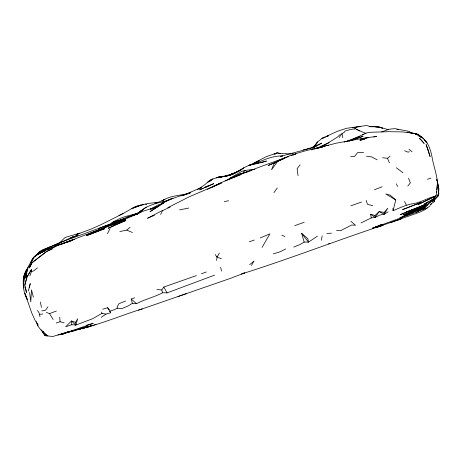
<?xml version="1.0" encoding="UTF-8"?>
<svg xmlns="http://www.w3.org/2000/svg" width="462" height="462" viewBox="0 0 462 462"><rect width="100%" height="100%" fill="white"/><g stroke="black" fill="none" stroke-linecap="round" stroke-linejoin="round"><path stroke-width="0.69" d="M23.828 288.04L23.585 282.669M23.637 280.619L23.666 279.25L23.77 280.682M438.461 195.062L438.9 188.866L436.861 179.458M371.252 217.897L370.576 214.212L375.075 217.538L375.029 215.511L379.129 211.642L384.188 214.172L384.251 212.353L387.791 208.206L384.188 214.172L379.758 215.049L375.075 217.538L371.252 217.897L361.018 222.938M436.798 189.807L437.404 183.714L436.405 195.599L417.891 204.666L435.36 196.188C427.679 197.713 421.153 202.529 413.351 203.609C406.179 204.77 399.665 207.854 393.075 210.73L392.891 208.46M23.81 285.88C23.008 282.057 22.944 277.818 24.798 274.284M23.187 281.774L23.729 276.703M428.921 202.962L434.73 199.907L437.901 196.333L438.068 195.068M438.322 193.168L438.582 191.268L438.813 193.786L437.901 196.333M216.505 260.481L217.036 257.577L215.35 254.522M321.35 240.24L322.164 235.891M27.98 268.231C23.626 273.215 22.944 280.163 23.447 286.504L24.243 277.749L26.357 270.432L28.292 267.013L32.034 262.722L46.489 251.565L56.941 245.836L125.393 219.514L116.233 223.296M393.075 210.73L395.761 199.942L390.205 195.183L385.764 193.953L395.761 199.942M436.336 192.458L436.659 191.158M29.193 287.751L30.278 283.57L28.326 291.031M25.277 287.029L26.467 292.498L24.838 284.99L26.992 276.986L31.387 269.606L31.428 271.662L29.903 275.86M24.838 284.99L26.992 276.986L31.387 269.606M23.799 282.201L23.51 278.667L23.995 275.496L26.357 270.432C22.69 279.92 22.003 290.765 27.425 299.757L24.89 293.249L31.722 312.884L34.771 319.716L38.15 325.317L37.486 323.371M71.824 324.694L71.489 320.974L75.791 325.092L77.703 318.774L75.497 322.395L75.791 325.092L71.824 324.694L65.673 326.761L71.489 320.974L75.497 322.395M25.046 274.232L26.357 270.432M25.439 272.955L26.132 271.269L25.335 273.077M424.745 204.198L424.151 205.492L413.825 210.314L416.868 208.899L420.899 206.144M154.487 215.263L147.505 218.272L162.74 210.331L162.595 210.632L170.195 207.051M31.243 264.2L29.395 267.925L32.034 262.722L46.489 251.565L52.293 248.995M107.484 233.685L110.043 228.534M31.468 261.59L33.611 257.328L34.979 256.11L43.312 251.27L54.476 246.362L74.226 239.299L70.357 241.008M24.671 273.764L32.565 258.564L34.979 256.11M160.626 214.507L162.74 210.331M216.776 256.826L217.377 256.606L219.398 253.037M435.672 195.617L434.026 198.516L430.209 201.08L424.37 204.042L428.592 201.623M262.064 247.424L269.877 233.882L260.158 237.959M251.49 265.425L254.042 261.018L249.642 264.668M435.354 196.367L434.026 198.516L429.799 200.935M34.893 256.768L35.799 255.336L37.445 254.135M39.686 252.304L40.431 251.155L44.017 249.318L61.105 242.203L114.351 222.655M44.427 249.619L45.628 248.856L41.996 250.577L35.718 255.913L36.631 254.556L40.431 251.155M312.618 147.597L314.616 146.119L317.642 141.932L321.968 138.404L337.456 131.254L346.644 128.286L366.487 125.508L370.466 126.588L379.319 127.102L388.438 129.672M47.909 306.837L45.599 310.193L41.753 310.972M375.075 217.538L379.129 211.642L384.251 212.353M339.218 137.537L341.897 133.657L344.739 131.982M34.136 257.698L30.417 262.976L31.884 261.405M214.547 275.161L167.03 292.902L162.716 292.735L161.746 289.98L163.843 287.023L196.431 275.595M273.931 192.654L277.275 187.97M35.124 256.653L36.631 254.556L41.996 250.577L35.718 255.913M314.616 146.119L317.642 141.932L313.271 147.314M29.198 266.58L32.034 262.722M300.104 164.853L297.124 168.63L298.036 175.612M407.79 186.053L410.377 182.854L408.512 178.199M421.344 209.806L423.85 208.749L428.84 203.228L423.85 208.749L416.528 212.162L372.407 228.263L377.621 226.161M422.401 206.993L420.957 208.581L404.441 215.898L409.471 213.253M434.442 198.585L432.01 201.253L436.919 196.604L438.813 193.786L437.843 194.854M38.721 254.083L39.703 253.037L43.312 251.27L38.282 254.031L48.955 248.261L42.273 252.05M34.991 256.82L35.805 255.965M423.937 204.712L422.996 205.706L412.381 210.175L400.202 214.697C408.91 210.481 419.08 208.697 427.119 203.286M430.671 201.692L427.292 204.949L421.39 207.738L409.211 212.26L411.076 211.25M434.494 199.93L434.644 201.328L430.388 204.348M340.378 134.315L337.335 137.174L327.437 143.364L316.331 148.435M430.63 204.666L431.52 203.846M427.258 207.733L425.277 209.529L419.381 212.347L376.825 227.327L382.969 225.225L380.607 226.051M427.483 204.718L425.358 205.925L422.216 208.766L416.528 212.162L420.056 209.667M413.392 211.654L411.89 213.005L399.844 217.908L406.329 214.986M382.6 157.733L387.56 158.316L390.015 156.15M119.86 231.554L126.802 230.07L130.093 227.275M418.809 208.645L416.649 210.406L413.646 211.919L421.621 207.611M37.422 267.845L33.72 270.83L31.428 271.662M414.137 211.221L411.89 213.005L418.653 209.442L412.82 212.07M430.284 205.648L426.963 208.247L421.344 209.887M137.075 213.652L142.972 209.638L138.248 213.265C145.565 205.786 155.682 203.251 165.604 201.224L161.971 202.645M138.248 213.265L146.287 207.016M416.868 208.899L419.56 206.843M317.446 236.134L308.466 242.14L304.175 242.076L299.792 244.646L293.705 247.055M42.377 250.52L44.017 249.318L39.079 252.333L40.373 251.738M138.08 213.225L141.568 210.672M421.823 208.42L425.358 205.925M101.207 317.371L105.879 314.131L110.684 312.78L109.864 311.111L114.172 309.794L117.435 308.183L121.725 308.656L128.165 305.942L132.386 303.326L136.556 303.684C144.964 299.214 154.372 297.13 162.716 292.735M228.511 175.699L241.141 169.745L239.218 171.067C244.3 167.146 250.196 164.247 256.531 163.063C264.79 159.407 273.302 155.682 282.536 155.971L280.359 156.508C294.167 152.235 308.801 149.855 321.673 143.139L312.607 147.898L303.089 149.936M242.146 169.034L243.832 167.868L235.262 172.828L229.932 174.74L238.554 171.327M197.488 189.709L204.562 184.887L209.471 180.642L212.508 179.094L218.757 177.062L227.252 176.039L217.602 177.356L227.194 176.062M112.826 222.736C119.439 217.458 127.974 215.806 135.984 213.842L132.658 215.049M158.87 205.971L150.092 211.625L158.87 205.971L150.785 209.13L158.108 206.468L143.694 211.024L111.908 225.017L118.116 222.597M248.672 165.725L259.147 160.724L253.979 163.086L265.592 157.005L268.959 155.717L277.367 152.87L280.578 153.621M210.193 180.619L207.883 182.138L210.574 179.989L212.508 179.094L209.477 181.497L212.508 179.094L211.353 179.857M43.064 251.559L45.351 250.063L42.29 251.929M36.631 254.556L40.229 252.275M70.449 238.317L72.759 236.85L69.664 238.698M48.256 247.996L61.105 242.203L54.626 245.183M417.66 208.957L415.269 210.453L403.089 214.969L419.64 208.518L416.649 210.406L421.604 207.652M112.104 222.823L115.171 220.923L111.602 222.828M324.116 145.259L325.213 144.589L322.828 145.83M105.879 314.131L102.004 313.34L92.677 318.693L75.791 325.092M138.017 213.271L139.668 212.277L132.594 215.026M39.079 252.333L46.24 248.625M42.371 251.34L38.103 253.881L43.601 250.115L47.245 248.44L44.202 250.254M199.411 188.669L201.27 187.56L182.155 195.755M384.188 214.172L388.068 211.867M162.618 203.788L158.304 206.3C167.394 199.249 178.834 196.414 189.622 193.064L183.605 195.299M62.751 241.291L59.777 242.654L65.182 237.399L79.92 233.143L76.213 234.632L91.343 228.979L100.953 224.688L123.048 213.583L135.47 206.439L143.566 204.689M142.631 210.175L140.119 211.579L142.019 210.736M409.823 213.207L407.484 214.507L409.956 213.138M241.141 169.745L231.601 174.451L236.821 172.228L228.528 175.681L233.264 174.162L223.013 176.744L217.602 177.356L222.124 176.796L220.016 177.189M167.781 207.681L189.495 196.673L221.621 182.952M234.5 176.715L239.443 174.128L251.882 170.345M425.531 206.029L415.269 210.453L421.228 207.808M150.364 209.182L158.275 204.862L163.421 203.182M314.299 147.072L316.204 146.096L312.607 147.898M116.193 221.904L122.626 219.514M285.689 248.96L280.047 251.813L273.273 253.863M243.832 171.281L245.692 170.345L254.955 169.225M322.88 145.825L329.088 142.706M351.634 140.338L359.586 136.348L344.196 142.169M212.861 186.914L217.943 184.413M433.616 201.825L434.644 201.328M204.787 187.503L213.681 183.691L204.787 187.503L207.836 186.14M61.567 242.123L70.634 237.832L78.101 234.985L72.944 237.358M38.906 253.736L40.165 253.147M41.418 252.558L45.184 250.797M48.325 249.324L50.832 248.152M349.174 141.216L365.402 133.316L369.288 132.323L388.912 131.693L401.98 131.895L412.248 133.033L417.198 134.101L418.52 134.835M421.39 207.738L424.266 206.398M207.363 189.27L209.194 188.421M210.412 187.855C235.591 175.375 262.15 166.054 288.554 156.537M118.977 215.454L123.048 213.583M208.443 185.863L199.613 189.859L203.274 188.225M243.751 171.229L245.692 170.345L241.793 171.304L229.037 178.673L231.976 177.495M208.674 188.675L221.102 182.998L216.915 184.806M46.853 248.348L49.896 246.974M238.652 171.321L235.262 172.828L226.034 175.699L219.635 177.154M67.129 242.435L69.063 241.58M86.186 235.06L115.61 223.521M56.97 244.271L58.882 243.457M119.358 222.118L122.43 220.813M412.381 210.175L419.9 206.999M213.923 186.099L219.473 183.766M350.531 140.708L363.103 136.296L346.743 141.522M114.039 222.47L118.162 220.749M103.875 227.298L124.85 218.561L118.156 221.333M163.288 202.189L172.99 198.163L163.386 202.038M325.052 137.139L321.968 138.404L325.167 137.116M125.583 301.028L118.907 303.736L117.036 307.063L117.435 308.183M326.449 136.596L328.372 135.822M378.274 225.895L382.218 224.313L372.407 228.263M326.328 136.625L328.297 135.84M284.58 158.397L268.116 165.569L285.221 157.738L277.933 161.042L273.879 163.975L271.529 169.791L277.933 161.042C291.482 153.973 306.404 150.387 321.2 147.008M293.22 154.955L295.876 153.898L291.216 155.578M241.17 174.572L225.092 180.908L239.443 174.128L248.747 171.477M94.831 232.519L104.724 228.65L86.694 235.591L94.173 232.779M113.664 222.592L129.822 216.285L138.97 213.45M90.731 233.056L101.288 228.944M374.457 189.743L382.195 186.752M46.385 312.41L49.538 313.623L56.37 311.013M98.949 228.344L117.209 221.385M398.065 219.999L401.201 218.849L390.552 222.701M201.38 273.793L206.37 271.979M275.525 153.54L277.367 152.87L273.978 154.002L275.953 153.938M304.169 222.28L294.727 225.664M84.794 327.691C104.158 322.828 123.054 314.841 142.232 308.87M54.476 246.362L74.226 239.299M138.473 310.221L230.33 278.395L244.82 272.903L242.128 273.475M51.461 247.857L53.482 247.135M60.222 244.739L64.94 243.058M249.336 241.799L254.314 240.026M361.561 202.015L350.825 205.833M132.386 303.326L131.185 299.041L134.609 297.828M381.543 131.93L389.351 129.181L394.929 128.65L409.136 131.37L411.856 133.252M69.652 241.378L71.656 240.679M382.969 225.225C335.568 240.916 288.842 259.124 241.274 274.07M311.093 149.879L320.553 147.055M114.46 221.824L125.687 218.18M177.951 296.546L186.302 293.693M86.082 327.795L96.021 324.44M354.475 129.042L355.457 128.713L359.783 130.989M409.384 151.721L408.044 152.165L404.562 150.71M76.282 329.966L86.995 326.819L84.892 327.09M427.471 179.25L430.959 178.101M59.563 334.552L63.554 333.859L77.968 329.21L71.252 331.179M56.185 322.978L60.089 321.737L64.178 322.857M318.566 148.054L320.564 147.424M260.614 162.872L266.545 161.036L248.862 165.338L257.091 163.502M344.531 131.26L350.254 129.51L355.457 128.713M69.906 331.572L67.891 332.166L75.67 330.203L70.819 331.341M362.162 134.985L364.056 134.413M102.662 309.222L107.623 307.727L109.367 309.702M163.346 203.234L162.07 203.609L163.404 203.28M86.313 325.3L93.22 323.36L62.855 333.853L57.871 335.066M326.16 145.749L336.561 143.11L368.763 137.312L360.042 139.305M325.594 146.056L314.53 148.874L322.112 147.049M364.83 139.183L359.95 140.338L368.757 137.468L376.674 136.377L373.885 137.035M79.146 329.106L84.696 327.824L79.146 329.106L83.154 328.47L91.505 325.629L90.084 325.797M137.283 213.975L126.582 217.475L137.953 213.906M179.579 209.881L188.814 208.027M219.011 177.293L216.499 177.835L218.607 177.448M139.27 205.954L131.97 208.518L140.974 205.013L137.226 206.393C143.786 203.811 150.912 202.933 157.912 202.512L154.897 203.113L159.592 201.738L164.905 199.388L161.948 201.045C170.178 195.12 181.427 195.767 190.823 192.758M322.551 146.939L321.229 147.211L325.779 145.663L328.459 145.466M224.307 201.559L228.569 200.762M67.891 332.166L70.38 331.71M292.007 153.615L293.382 153.367M85.88 327.206L89.206 326.628L87.826 326.674M257.779 163.346L259.194 163.109M70.79 331.393L74.122 330.838L82.484 328.014L80.44 328.303M352.887 127.749L360.493 126.513M352.939 127.737L356.485 127.16M61.868 334.09L63.554 333.859L62.127 333.801M328.436 243.849L329.816 243.665M145.513 204.447L146.812 204.279M37.434 310.522L38.883 312.456L39.541 314.316L42.833 314.027M70.698 331.462L71.847 331.375M79.019 329.065L80.18 329.013M326.888 233.391L331.52 233.2M396.956 129.366L398.302 129.348L397.066 129.308M59.2 334.436L60.591 334.419L68.942 331.589L52.847 336.492L44.808 335.637L41.147 329.776M369.15 126.438C373.654 126.363 378.332 126.461 382.571 128.17M363.64 152.604L357.675 152.581L354.614 156.381L350.652 156.352M336.573 230.417L340.916 230.498L351.657 225.029L355.538 225.254L350.901 221.275M369.421 126.686L372.245 126.807M375.779 126.952L379.319 127.102L382.519 128.17M278.268 153.141L290.945 154.054M44.808 335.637L47.182 335.793M156.936 289.478L161.746 289.98M366.493 156.231L371.517 156.866L377.131 159.812M372.695 205.729L367.481 204.314L366.175 200.381M370.576 214.212L375.029 215.511M221.367 258.726L217.642 257.357L217.377 256.606M356.728 129.551L366.008 133.408M281.791 235.17L284.944 236.509M126.802 230.07L132.409 232.536M416.158 134.234L414.928 133.582L407.051 132.201L417.198 134.101L418.878 135.25M420.449 136.509C428.632 141.083 430.959 150.941 432.484 159.459C434.153 167.567 437.046 175.462 437.601 183.761L437.318 182.38M417.365 135.066L414.928 133.582L419.357 135.118L423.411 138.6L426.94 142.914L424.549 140.298M418.589 135.805L421.026 137.283L417.29 134.633M47.829 335.897L42.874 332.594L46.235 335.025L42.452 331.173L46.235 335.025M419.998 136.013L421.679 137.162M396.35 167.752L403.008 172.771M408.997 149.214L412.058 151.807M131.185 299.041L136.556 303.684M301.594 233.264L307.894 238.762L308.466 242.14L301.594 233.264L304.175 242.076M42.452 331.173L43.18 331.895L41.014 330.087L37.503 325.594L36.469 321.581M49.538 313.623L53.194 319.525M107.623 307.727L110.684 312.78M163.843 287.023L167.03 292.902M404.579 201.455L406.346 205.076M387.56 158.316L389.362 162.826M396.506 183.795L397.487 186.584M101.542 312.041L102.004 313.34M23.1 283.402L23.88 287.416M33.374 297.228L31.514 289.836L30.775 301.94L29.608 292.504M23.498 286.088L23.816 287.387M220.686 267.307L221.454 271.055M436.757 179.614L437.04 181M342.03 133.61L342.821 137.699M40.419 302.027L41.401 307.438M39.541 314.316L39.969 316.77M59.702 317.261L60.089 321.737M26.507 274.018L25.745 278.136L26.86 272.655L26.507 274.018M25.416 274.786L24.243 277.749L27.755 269.623L25.416 274.786M118.439 223.469L108.131 228.286L125.86 220.495L118.439 223.469M421.459 202.252L402.679 209.581L421.459 202.252M426.068 204.268L406.335 212.029L426.068 204.268M421.309 140.125L419.473 138.329L424.162 143.451L421.309 140.125M428.118 149.954L426.085 144.537L430.087 156.606L428.118 149.954M438.074 186.111L437.78 183.795L438.53 191.181L438.074 186.111"/></g></svg>
